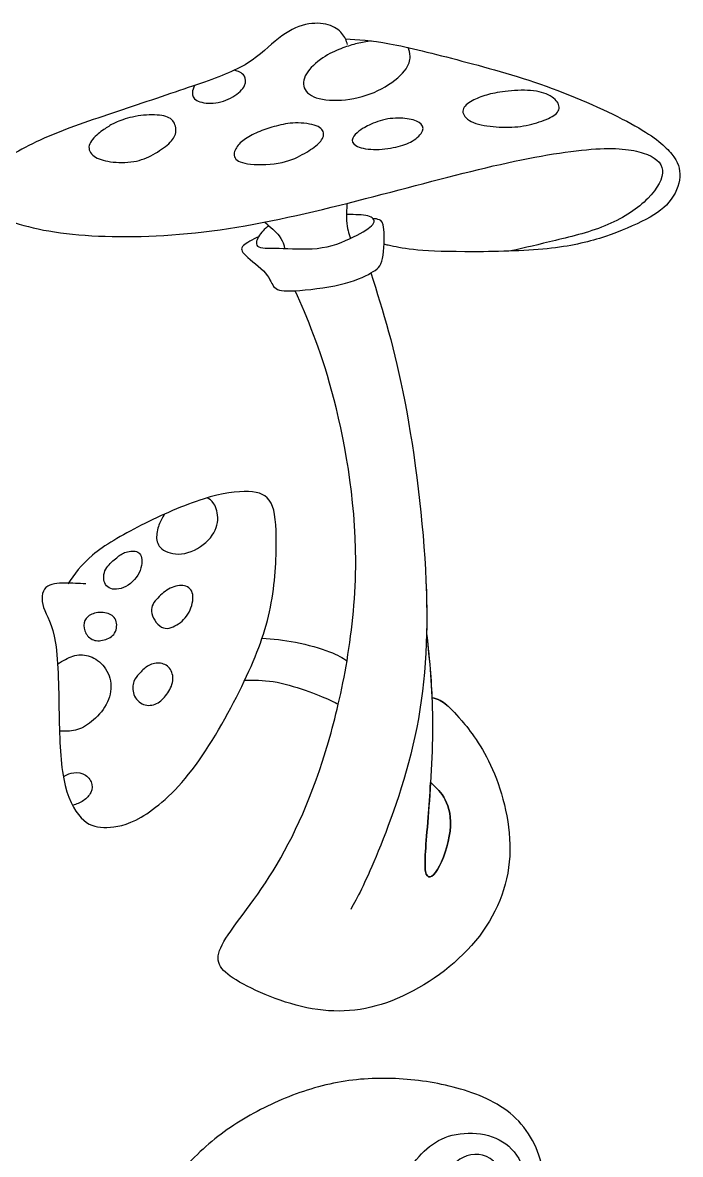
# Model space of a CAD drawing. Header units: millimetres. Extents: x -114 to 112, y -100 to 91.
# Drawn here: x 40.6 to 111.5, y -31.8 to 90.2 of the extents above; entities that cross this region are included whole.
import ezdxf

# ---------------------------------------------------------------- set-up
doc = ezdxf.new("R2010")
doc.units = ezdxf.units.MM
doc.header["$MEASUREMENT"] = 0

msp = doc.modelspace()

# ---------------------------------------------------------------- linework, layer by layer
at = {"color": 5, "linetype": 'ByBlock', "lineweight": -2}
for points, knots in [([(75.67, 87.81), (75.52, 88.22), (75.37, 88.64), (74.73, 89.39), (74.24, 89.74), (73.58, 89.93), (72.91, 90.13), (72.06, 90.18), (71.13, 89.96), (70.2, 89.74), (69.2, 89.25), (68.22, 88.48), (67.23, 87.71), (66.26, 86.66), (64.87, 85.8), (63.49, 84.95), (61.7, 84.29), (59.38, 83.48), (57.05, 82.68), (54.2, 81.72), (51.38, 80.78), (48.55, 79.84), (45.76, 78.91), (43.39, 77.9), (41.02, 76.89), (39.08, 75.79), (36.37, 73.69), (35.61, 72.69), (35.89, 71.62), (36.16, 70.56), (37.47, 69.44), (42.17, 67.8), (45.58, 67.29), (49.54, 67.15), (53.5, 67.02), (58.03, 67.26), (62.82, 68), (67.62, 68.73), (72.69, 69.95), (77.58, 71.21), (82.47, 72.47), (87.18, 73.76), (91.37, 74.73), (95.56, 75.69), (99.24, 76.33), (101.92, 76.53), (104.61, 76.74), (106.31, 76.52), (107.54, 76.12), (108.77, 75.71), (109.53, 75.13), (109.68, 73.42), (109.08, 72.3), (108.03, 71.23), (106.98, 70.17), (105.49, 69.17), (103.72, 68.41), (101.94, 67.65), (99.88, 67.14), (98.08, 66.71), (96.29, 66.27), (94.77, 65.92), (93.25, 65.57)], [0, 0, 0, 0, 0.043478, 0.043478, 0.086957, 0.086957, 0.086957, 0.130435, 0.130435, 0.130435, 0.173913, 0.173913, 0.173913, 0.217391, 0.217391, 0.217391, 0.26087, 0.26087, 0.26087, 0.304348, 0.304348, 0.304348, 0.347826, 0.347826, 0.347826, 0.391304, 0.391304, 0.434783, 0.434783, 0.434783, 0.478261, 0.478261, 0.521739, 0.521739, 0.521739, 0.565217, 0.565217, 0.565217, 0.608696, 0.608696, 0.608696, 0.652174, 0.652174, 0.652174, 0.695652, 0.695652, 0.695652, 0.73913, 0.73913, 0.73913, 0.782609, 0.782609, 0.826087, 0.826087, 0.826087, 0.869565, 0.869565, 0.869565, 0.913043, 0.913043, 0.913043, 1, 1, 1, 1]), ([(78.21, 88.21), (77.71, 88.13), (77.2, 88.04), (76.7, 87.92), (76.2, 87.81), (75.71, 87.65), (75.15, 87.45), (74.58, 87.24), (73.95, 86.98), (73.25, 86.54), (72.56, 86.11), (71.81, 85.5), (71.37, 84.89), (70.93, 84.27), (70.79, 83.66), (70.99, 83.14), (71.19, 82.63), (71.73, 82.22), (72.6, 81.99), (73.48, 81.77), (74.69, 81.74), (75.89, 81.92), (77.09, 82.1), (78.28, 82.49), (79.32, 83.05), (80.37, 83.61), (81.28, 84.34), (81.79, 84.97), (82.3, 85.6), (82.4, 86.12), (82.4, 86.52), (82.4, 86.92), (82.3, 87.21), (82.19, 87.49)], [0, 0, 0, 0, 0.083333, 0.083333, 0.083333, 0.166667, 0.166667, 0.166667, 0.25, 0.25, 0.25, 0.333333, 0.333333, 0.333333, 0.416667, 0.416667, 0.416667, 0.5, 0.5, 0.5, 0.583333, 0.583333, 0.583333, 0.666667, 0.666667, 0.666667, 0.75, 0.75, 0.75, 0.833333, 0.833333, 0.833333, 1, 1, 1, 1]), ([(75.42, 88.43), (76.78, 88.36), (78.14, 88.28), (80.18, 87.9), (82.23, 87.53), (84.96, 86.84), (87.99, 86.04), (91.02, 85.24), (94.35, 84.33), (97.7, 83.09), (101.04, 81.86), (104.42, 80.31), (106.64, 79.06), (108.86, 77.8), (109.94, 76.85), (111.28, 75.17), (111.54, 74.43), (111.47, 73.55), (111.4, 72.67), (111.01, 71.65), (110.31, 70.82), (109.62, 70), (108.64, 69.38), (107.36, 68.74), (106.09, 68.11), (104.52, 67.46), (102.82, 66.93), (101.12, 66.41), (99.28, 66.01), (96.71, 65.77), (94.14, 65.54), (90.83, 65.48), (88.29, 65.49), (85.75, 65.5), (83.99, 65.59), (82.75, 65.72), (81.5, 65.85), (80.77, 66.02), (80.04, 66.19)], [0, 0, 0, 0, 0.071429, 0.071429, 0.071429, 0.142857, 0.142857, 0.142857, 0.214286, 0.214286, 0.214286, 0.285714, 0.285714, 0.285714, 0.357143, 0.357143, 0.428571, 0.428571, 0.428571, 0.5, 0.5, 0.5, 0.571429, 0.571429, 0.571429, 0.642857, 0.642857, 0.642857, 0.714286, 0.714286, 0.714286, 0.785714, 0.785714, 0.785714, 0.857143, 0.857143, 0.857143, 1, 1, 1, 1]), ([(59.16, 83.41), (59.05, 83.15), (58.93, 82.9), (58.93, 82.61), (58.92, 82.33), (59.02, 82.02), (59.4, 81.8), (59.79, 81.58), (60.46, 81.44), (61.18, 81.5), (61.9, 81.56), (62.67, 81.82), (63.28, 82.18), (63.89, 82.53), (64.35, 82.99), (64.55, 83.39), (64.74, 83.8), (64.66, 84.15), (64.54, 84.39), (64.41, 84.63), (64.23, 84.75), (64.04, 84.84), (63.85, 84.93), (63.66, 84.99), (63.56, 85.02), (63.46, 85.05), (63.46, 85.05), (63.46, 85.05)], [0, 0, 0, 0, 0.1, 0.1, 0.1, 0.2, 0.2, 0.2, 0.3, 0.3, 0.3, 0.4, 0.4, 0.4, 0.5, 0.5, 0.5, 0.6, 0.6, 0.6, 0.7, 0.7, 0.7, 0.8, 0.8, 0.8, 1, 1, 1, 1]), ([(90.45, 82.31), (90.99, 82.48), (91.55, 82.62), (92.35, 82.73), (93.14, 82.84), (94.17, 82.92), (95.07, 82.88), (95.96, 82.84), (96.72, 82.67), (97.3, 82.39), (97.88, 82.11), (98.28, 81.72), (98.41, 81.34), (98.55, 80.96), (98.42, 80.6), (98.04, 80.28), (97.66, 79.97), (97.03, 79.71), (96.33, 79.48), (95.63, 79.25), (94.85, 79.06), (94, 78.96), (93.15, 78.87), (92.24, 78.89), (91.35, 78.97), (90.46, 79.06), (89.59, 79.23), (89, 79.52), (88.4, 79.82), (88.08, 80.26), (88.09, 80.64), (88.11, 81.03), (88.47, 81.37), (88.91, 81.65), (89.36, 81.92), (89.9, 82.14), (90.45, 82.31)], [0, 0, 0, 0, 0.076923, 0.076923, 0.076923, 0.153846, 0.153846, 0.153846, 0.230769, 0.230769, 0.230769, 0.307692, 0.307692, 0.307692, 0.384615, 0.384615, 0.384615, 0.461538, 0.461538, 0.461538, 0.538462, 0.538462, 0.538462, 0.615385, 0.615385, 0.615385, 0.692308, 0.692308, 0.692308, 0.769231, 0.769231, 0.769231, 0.846154, 0.846154, 0.846154, 1, 1, 1, 1]), ([(51.02, 79.57), (51.52, 79.76), (52.26, 79.99), (53.07, 80.12), (53.87, 80.24), (54.73, 80.27), (55.39, 80.2), (56.06, 80.13), (56.52, 79.95), (56.81, 79.61), (57.09, 79.27), (57.21, 78.76), (57.14, 78.33), (57.06, 77.89), (56.81, 77.53), (56.38, 77.13), (55.94, 76.74), (55.34, 76.31), (54.71, 75.96), (54.07, 75.61), (53.42, 75.34), (51.81, 75.07), (50.86, 75.09), (49.34, 75.29), (48.75, 75.49), (48.34, 75.79), (47.93, 76.1), (47.7, 76.51), (47.81, 76.95), (47.91, 77.38), (48.36, 77.84), (48.77, 78.19), (49.19, 78.54), (49.58, 78.79), (49.91, 79), (50.24, 79.21), (50.51, 79.37), (51.02, 79.57)], [0, 0, 0, 0, 0.071429, 0.071429, 0.071429, 0.142857, 0.142857, 0.142857, 0.214286, 0.214286, 0.214286, 0.285714, 0.285714, 0.285714, 0.357143, 0.357143, 0.357143, 0.428571, 0.428571, 0.428571, 0.5, 0.5, 0.571429, 0.571429, 0.642857, 0.642857, 0.642857, 0.714286, 0.714286, 0.714286, 0.785714, 0.785714, 0.785714, 0.857143, 0.857143, 0.857143, 1, 1, 1, 1]), ([(66.19, 78.46), (66.75, 78.69), (67.35, 78.87), (67.98, 79.03), (68.61, 79.2), (69.27, 79.35), (70.05, 79.37), (70.83, 79.38), (71.73, 79.27), (72.29, 79.05), (72.85, 78.84), (73.07, 78.52), (73.08, 78.19), (73.09, 77.85), (72.89, 77.5), (72.53, 77.15), (72.17, 76.8), (71.65, 76.46), (71.02, 76.09), (70.4, 75.73), (69.66, 75.33), (68.6, 75.11), (67.54, 74.89), (66.16, 74.84), (65.21, 74.93), (64.26, 75.03), (63.74, 75.26), (63.34, 75.92), (63.45, 76.34), (63.68, 76.7), (63.9, 77.06), (64.23, 77.37), (64.66, 77.66), (65.1, 77.95), (65.63, 78.23), (66.19, 78.46)], [0, 0, 0, 0, 0.076923, 0.076923, 0.076923, 0.153846, 0.153846, 0.153846, 0.230769, 0.230769, 0.230769, 0.307692, 0.307692, 0.307692, 0.384615, 0.384615, 0.384615, 0.461538, 0.461538, 0.461538, 0.538462, 0.538462, 0.538462, 0.615385, 0.615385, 0.615385, 0.692308, 0.692308, 0.769231, 0.769231, 0.769231, 0.846154, 0.846154, 0.846154, 1, 1, 1, 1]), ([(77.81, 79.05), (78.27, 79.28), (78.98, 79.58), (79.71, 79.74), (80.45, 79.9), (81.21, 79.91), (81.85, 79.85), (82.49, 79.79), (83.02, 79.65), (83.37, 79.42), (83.72, 79.2), (83.89, 78.87), (83.74, 78.5), (83.6, 78.14), (83.14, 77.72), (82.64, 77.42), (82.14, 77.11), (81.58, 76.92), (80.87, 76.76), (80.15, 76.61), (79.26, 76.49), (78.46, 76.51), (77.66, 76.54), (76.95, 76.69), (76.56, 76.92), (76.16, 77.15), (76.09, 77.45), (76.21, 77.73), (76.32, 78.01), (76.63, 78.27), (76.89, 78.47), (77.15, 78.68), (77.35, 78.82), (77.81, 79.05)], [0, 0, 0, 0, 0.083333, 0.083333, 0.083333, 0.166667, 0.166667, 0.166667, 0.25, 0.25, 0.25, 0.333333, 0.333333, 0.333333, 0.416667, 0.416667, 0.416667, 0.5, 0.5, 0.5, 0.583333, 0.583333, 0.583333, 0.666667, 0.666667, 0.666667, 0.75, 0.75, 0.75, 0.833333, 0.833333, 0.833333, 1, 1, 1, 1]), ([(75.59, 70.7), (75.56, 70.03), (75.52, 69.35), (75.54, 68.86), (75.56, 68.37), (75.64, 68.07), (75.72, 67.76)], [0, 0, 0, 0, 0.333333, 0.333333, 0.333333, 1, 1, 1, 1]), ([(66.06, 67.11), (65.41, 66.78), (64.75, 66.45), (64.44, 66.15), (64.13, 65.85), (64.16, 65.58), (64.69, 65.07), (65.22, 64.56), (66.26, 63.82), (66.82, 63.17), (67.38, 62.51), (67.47, 61.95), (67.81, 61.63), (68.14, 61.3), (68.72, 61.22), (70.01, 61.29), (71.31, 61.36), (73.33, 61.6), (74.87, 61.96), (76.42, 62.32), (77.48, 62.81), (78.18, 63.2), (78.89, 63.59), (79.24, 63.88), (79.43, 64.76), (79.62, 65.64), (79.65, 67.1), (79.57, 67.9), (79.5, 68.7), (79.32, 68.84), (79.1, 68.92), (78.89, 69.01), (78.64, 69.04), (78.4, 69.07)], [0, 0, 0, 0, 0.083333, 0.083333, 0.083333, 0.166667, 0.166667, 0.166667, 0.25, 0.25, 0.25, 0.333333, 0.333333, 0.333333, 0.416667, 0.416667, 0.416667, 0.5, 0.5, 0.5, 0.583333, 0.583333, 0.583333, 0.666667, 0.666667, 0.666667, 0.75, 0.75, 0.75, 0.833333, 0.833333, 0.833333, 1, 1, 1, 1]), ([(67.13, 68.34), (66.73, 67.94), (66.33, 67.54), (66.06, 67.11), (65.8, 66.68), (65.68, 66.21), (66.1, 66.01), (66.52, 65.82), (67.49, 65.88), (68.73, 65.85), (69.98, 65.82), (71.5, 65.69), (72.93, 65.93), (74.37, 66.16), (75.7, 66.76), (76.68, 67.28), (77.66, 67.79), (78.28, 68.22), (78.46, 68.57), (78.65, 68.92), (78.39, 69.21), (77.84, 69.35), (77.3, 69.49), (76.46, 69.49), (75.63, 69.49)], [0, 0, 0, 0, 0.111111, 0.111111, 0.111111, 0.222222, 0.222222, 0.222222, 0.333333, 0.333333, 0.333333, 0.444444, 0.444444, 0.444444, 0.555556, 0.555556, 0.555556, 0.666667, 0.666667, 0.666667, 0.777778, 0.777778, 0.777778, 1, 1, 1, 1]), ([(66.74, 68.68), (67.33, 68.16), (67.93, 67.63), (68.27, 67.22), (68.61, 66.81), (68.7, 66.52), (68.79, 66.22)], [0, 0, 0, 0, 0.333333, 0.333333, 0.333333, 1, 1, 1, 1]), ([(76.54, 32.17), (76.54, 28.56), (76.18, 24.91), (75.6, 21.42), (75.33, 19.82), (75.01, 18.25), (74.66, 16.73), (74.33, 15.33), (73.97, 13.98), (73.6, 12.69), (71.93, 6.94), (69.86, 2.4), (67.64, -1.2), (65.42, -4.79), (63.05, -7.43), (62.14, -9.19), (61.23, -10.95), (61.77, -11.83), (63.66, -12.98), (65.54, -14.13), (68.76, -15.54), (71.86, -16.08), (74.96, -16.62), (77.94, -16.28), (81.01, -14.98), (84.08, -13.69), (87.24, -11.44), (89.46, -8.75), (91.68, -6.06), (92.96, -2.93), (93.14, 0.37), (93.32, 3.67), (92.41, 7.14), (91.29, 9.71), (90.16, 12.28), (88.83, 13.95), (87.97, 14.96), (87.11, 15.96), (86.74, 16.3), (86.36, 16.64), (86.13, 16.83), (85.9, 17.02), (85.63, 17.15), (85.36, 17.29), (85.06, 17.36), (84.76, 17.43), (84.65, 19.9), (84.41, 22.12), (84.18, 24.35), (84.22, 26.17), (84.2, 28.06), (84.11, 30.04), (83.84, 36.38), (82.93, 43.66), (81.83, 49.34), (80.74, 55.03), (79.46, 59.11), (78.18, 63.2), (77.48, 62.81), (76.42, 62.32), (74.87, 61.96), (73.33, 61.6), (71.31, 61.36), (70.01, 61.29), (71.34, 58.28), (72.67, 55.27), (73.97, 50.44), (75.27, 45.62), (76.54, 38.97), (76.54, 32.17)], [0, 0, 0, 0, 0.041667, 0.041667, 0.041667, 0.083333, 0.083333, 0.083333, 0.125, 0.125, 0.125, 0.166667, 0.166667, 0.166667, 0.208333, 0.208333, 0.208333, 0.25, 0.25, 0.25, 0.291667, 0.291667, 0.291667, 0.333333, 0.333333, 0.333333, 0.375, 0.375, 0.375, 0.416667, 0.416667, 0.416667, 0.458333, 0.458333, 0.458333, 0.5, 0.5, 0.5, 0.541667, 0.541667, 0.541667, 0.583333, 0.583333, 0.583333, 0.625, 0.625, 0.625, 0.666667, 0.666667, 0.666667, 0.708333, 0.708333, 0.708333, 0.75, 0.75, 0.75, 0.791667, 0.791667, 0.791667, 0.833333, 0.833333, 0.833333, 0.875, 0.875, 0.875, 0.916667, 0.916667, 0.916667, 1, 1, 1, 1]), ([(78.18, 63.2), (79.46, 59.11), (80.74, 55.03), (81.83, 49.34), (82.93, 43.66), (83.84, 36.38), (84.11, 30.04), (84.39, 23.71), (84.02, 18.34), (81.83, 8.17), (80.01, 3.38), (78.73, 0.32), (77.46, -2.74), (76.73, -4.06), (76, -5.38)], [0, 0, 0, 0, 0.166667, 0.166667, 0.166667, 0.333333, 0.333333, 0.333333, 0.5, 0.5, 0.666667, 0.666667, 0.666667, 1, 1, 1, 1]), ([(47.43, 29.69), (46.7, 29.74), (45.97, 29.79), (44.42, 29.79), (43.6, 29.74), (43.15, 29.3), (42.69, 28.86), (42.6, 28.03), (43.18, 26.3), (43.84, 25.4), (44.18, 23.33), (44.51, 21.27), (44.51, 14.82), (44.76, 9.84), (45.21, 7.98), (45.67, 6.12), (46.46, 4.9), (47.23, 4.23), (48, 3.56), (48.76, 3.44), (49.72, 3.46), (50.68, 3.48), (51.83, 3.66), (53.4, 4.56), (54.96, 5.46), (56.93, 7.1), (58.89, 9.65), (60.85, 12.21), (62.79, 15.67), (64.25, 18.65), (65.71, 21.63), (66.68, 24.13), (67.81, 29.28), (68.11, 34.6), (67.87, 37.54), (67.41, 38.41), (66.96, 39.29), (66.17, 39.59), (63.77, 39.69), (62.16, 39.49), (60.11, 38.84), (58.06, 38.2), (55.57, 37.1), (53.41, 36.01), (51.25, 34.92), (49.43, 33.85), (48.17, 32.8), (46.91, 31.75), (46.21, 30.72), (45.51, 29.69)], [0, 0, 0, 0, 0.05, 0.05, 0.1, 0.1, 0.1, 0.15, 0.15, 0.2, 0.2, 0.2, 0.25, 0.3, 0.3, 0.3, 0.35, 0.35, 0.35, 0.4, 0.4, 0.4, 0.45, 0.45, 0.45, 0.5, 0.5, 0.5, 0.55, 0.55, 0.55, 0.6, 0.6, 0.65, 0.7, 0.7, 0.7, 0.75, 0.75, 0.8, 0.8, 0.8, 0.85, 0.85, 0.85, 0.9, 0.9, 0.9, 1, 1, 1, 1]), ([(55.92, 37.2), (55.7, 36.84), (55.49, 36.48), (55.33, 36.04), (55.16, 35.59), (55.05, 35.07), (55.08, 34.59), (55.12, 34.11), (55.3, 33.68), (55.82, 33.35), (56.34, 33.02), (57.19, 32.8), (58.11, 32.98), (59.02, 33.16), (60, 33.74), (60.65, 34.42), (61.3, 35.1), (61.61, 35.87), (61.66, 36.58), (61.7, 37.29), (61.48, 37.94), (61.25, 38.32), (61.01, 38.71), (60.78, 38.84), (60.54, 38.97)], [0, 0, 0, 0, 0.111111, 0.111111, 0.111111, 0.222222, 0.222222, 0.222222, 0.333333, 0.333333, 0.333333, 0.444444, 0.444444, 0.444444, 0.555556, 0.555556, 0.555556, 0.666667, 0.666667, 0.666667, 0.777778, 0.777778, 0.777778, 1, 1, 1, 1]), ([(50.65, 32.41), (50.3, 32.11), (49.84, 31.75), (49.59, 31.28), (49.34, 30.81), (49.3, 30.23), (49.49, 29.8), (49.69, 29.36), (50.13, 29.07), (50.75, 29.12), (51.38, 29.17), (52.18, 29.56), (52.7, 30.16), (53.23, 30.76), (53.47, 31.56), (53.49, 32.14), (53.5, 32.71), (53.29, 33.05), (52.92, 33.18), (52.55, 33.31), (52.01, 33.22), (51.63, 33.07), (51.24, 32.92), (51, 32.7), (50.65, 32.41)], [0, 0, 0, 0, 0.111111, 0.111111, 0.111111, 0.222222, 0.222222, 0.222222, 0.333333, 0.333333, 0.333333, 0.444444, 0.444444, 0.444444, 0.555556, 0.555556, 0.555556, 0.666667, 0.666667, 0.666667, 0.777778, 0.777778, 0.777778, 1, 1, 1, 1]), ([(55.19, 28.18), (55.59, 28.59), (56.04, 28.98), (56.55, 29.23), (57.05, 29.47), (57.62, 29.58), (58.53, 29.39), (58.88, 29.08), (58.97, 28.55), (59.06, 28.02), (58.89, 27.26), (58.57, 26.66), (58.25, 26.06), (57.78, 25.6), (57.25, 25.28), (56.72, 24.96), (56.13, 24.76), (55.6, 25.05), (55.07, 25.35), (54.59, 26.13), (54.53, 26.73), (54.46, 27.34), (54.8, 27.77), (55.19, 28.18)], [0, 0, 0, 0, 0.111111, 0.111111, 0.111111, 0.222222, 0.222222, 0.333333, 0.333333, 0.333333, 0.444444, 0.444444, 0.444444, 0.555556, 0.555556, 0.555556, 0.666667, 0.666667, 0.666667, 0.777778, 0.777778, 0.777778, 1, 1, 1, 1]), ([(48.23, 26.49), (48.66, 26.64), (49.2, 26.67), (49.67, 26.56), (50.13, 26.45), (50.51, 26.2), (50.68, 25.79), (50.84, 25.38), (50.75, 24.24), (49.87, 23.77), (49.42, 23.66), (48.96, 23.54), (48.49, 23.54), (48.12, 23.72), (47.75, 23.91), (47.47, 24.27), (47.2, 25.03), (47.2, 25.42), (47.35, 25.75), (47.5, 26.08), (47.81, 26.35), (48.23, 26.49)], [0, 0, 0, 0, 0.111111, 0.111111, 0.111111, 0.222222, 0.222222, 0.222222, 0.333333, 0.444444, 0.444444, 0.444444, 0.555556, 0.555556, 0.555556, 0.666667, 0.666667, 0.777778, 0.777778, 0.777778, 1, 1, 1, 1]), ([(66.45, 23.86), (67.61, 23.77), (68.77, 23.67), (70.06, 23.42), (71.34, 23.16), (72.76, 22.75), (73.7, 22.39), (74.64, 22.03), (75.12, 21.72), (75.6, 21.42)], [0, 0, 0, 0, 0.25, 0.25, 0.25, 0.5, 0.5, 0.5, 1, 1, 1, 1]), ([(84.18, 24.35), (84.49, 21.43), (84.79, 18.51), (84.82, 15.04), (84.84, 11.57), (84.58, 7.55), (84.35, 4.57), (84.11, 1.58), (83.9, -0.37), (84.07, -1.28), (84.24, -2.18), (85.33, -1.89), (86.54, 1.63), (86.88, 4.51), (86.6, 5.63), (86.19, 6.44), (85.78, 7.25), (85.24, 7.73), (84.69, 8.22)], [0, 0, 0, 0, 0.125, 0.125, 0.125, 0.25, 0.25, 0.25, 0.375, 0.375, 0.375, 0.5, 0.625, 0.625, 0.75, 0.75, 0.75, 1, 1, 1, 1]), ([(44.41, 21.08), (44.96, 21.42), (45.51, 21.75), (46.06, 21.92), (46.61, 22.09), (47.16, 22.1), (47.71, 21.94), (48.26, 21.78), (48.81, 21.46), (49.26, 20.95), (49.71, 20.44), (50.06, 19.74), (50.14, 18.98), (50.22, 18.23), (50.02, 17.43), (49.63, 16.7), (49.24, 15.98), (48.65, 15.33), (48.06, 14.86), (47.47, 14.38), (46.89, 14.08), (46.32, 13.94), (45.74, 13.79), (45.17, 13.81), (44.61, 13.83)], [0, 0, 0, 0, 0.111111, 0.111111, 0.111111, 0.222222, 0.222222, 0.222222, 0.333333, 0.333333, 0.333333, 0.444444, 0.444444, 0.444444, 0.555556, 0.555556, 0.555556, 0.666667, 0.666667, 0.666667, 0.777778, 0.777778, 0.777778, 1, 1, 1, 1]), ([(53.2, 20), (53.45, 20.27), (53.73, 20.6), (54.09, 20.83), (54.46, 21.06), (54.91, 21.18), (55.35, 21.16), (55.78, 21.13), (56.19, 20.96), (56.46, 20.62), (56.74, 20.27), (56.88, 19.76), (56.82, 19.25), (56.75, 18.74), (56.48, 18.24), (56.17, 17.81), (55.85, 17.38), (55.5, 17.02), (55.07, 16.81), (54.63, 16.6), (54.13, 16.54), (53.67, 16.71), (53.21, 16.89), (52.8, 17.3), (52.62, 17.78), (52.45, 18.26), (52.5, 18.81), (52.63, 19.18), (52.76, 19.55), (52.96, 19.74), (53.2, 20)], [0, 0, 0, 0, 0.090909, 0.090909, 0.090909, 0.181818, 0.181818, 0.181818, 0.272727, 0.272727, 0.272727, 0.363636, 0.363636, 0.363636, 0.454545, 0.454545, 0.454545, 0.545455, 0.545455, 0.545455, 0.636364, 0.636364, 0.636364, 0.727273, 0.727273, 0.727273, 0.818182, 0.818182, 0.818182, 1, 1, 1, 1]), ([(64.57, 19.31), (65.55, 19.33), (66.53, 19.34), (67.64, 19.17), (68.75, 19), (69.98, 18.63), (71.08, 18.24), (72.18, 17.86), (73.15, 17.46), (73.72, 17.2), (74.3, 16.95), (74.48, 16.84), (74.66, 16.73)], [0, 0, 0, 0, 0.2, 0.2, 0.2, 0.4, 0.4, 0.4, 0.6, 0.6, 0.6, 1, 1, 1, 1]), ([(86.36, 16.64), (86.13, 16.83), (85.9, 17.02), (85.63, 17.15), (85.36, 17.29), (85.06, 17.36), (84.76, 17.43)], [0, 0, 0, 0, 0.333333, 0.333333, 0.333333, 1, 1, 1, 1]), ([(45.02, 8.89), (45.25, 9.05), (45.48, 9.21), (45.85, 9.3), (46.21, 9.39), (46.7, 9.4), (47.12, 9.23), (47.53, 9.07), (47.87, 8.73), (48.03, 8.36), (48.18, 7.99), (48.14, 7.6), (47.98, 7.24), (47.81, 6.89), (47.53, 6.58), (47.18, 6.35), (46.83, 6.12), (46.42, 5.97), (46.02, 5.82)], [0, 0, 0, 0, 0.142857, 0.142857, 0.142857, 0.285714, 0.285714, 0.285714, 0.428571, 0.428571, 0.428571, 0.571429, 0.571429, 0.571429, 0.714286, 0.714286, 0.714286, 1, 1, 1, 1]), ([(84.69, 8.22), (85.24, 7.73), (85.78, 7.25), (86.6, 5.63), (86.88, 4.51), (86.54, 1.63), (85.33, -1.89), (84.24, -2.18), (84.07, -1.28), (83.9, -0.37), (84.11, 1.58), (84.35, 4.57), (84.44, 5.69), (84.53, 6.96), (84.61, 8.29)], [0, 0, 0, 0, 0.142857, 0.142857, 0.285714, 0.285714, 0.428571, 0.571429, 0.571429, 0.571429, 0.714286, 0.714286, 0.714286, 1, 1, 1, 1]), ([(83.92, -31.44), (83.17, -32.16), (81.78, -33.91), (80.27, -36.93), (79.48, -40.21), (78.96, -43.52), (78.55, -46.85), (77.17, -49.99), (74.41, -52.07), (71.1, -52.87), (67.65, -51.91), (65.59, -49.49), (64.99, -44.82), (62.72, -49.64), (62.01, -52.09), (60.66, -55), (64.01, -56.28), (66.94, -58.06), (69.61, -60.23), (71.52, -62.74), (73.13, -66.71), (74.27, -66.06), (76.48, -62.81), (79.22, -61.02), (82.36, -59.69), (85.75, -59.61), (89.07, -60.48), (91.5, -62.93), (92.84, -66.05), (92.63, -69.68), (90.73, -72.72), (87.43, -73.48), (83.64, -72.36), (82.05, -69.2), (83.28, -66.13), (86.04, -65.32), (88.85, -66.4), (88.2, -70.25), (85.87, -68.67), (84.22, -70.42), (88.51, -71.9), (90.95, -69.06), (90.72, -65.51), (88.72, -62.67), (85.33, -61.73), (81.95, -62.01), (78.98, -63.7), (76.58, -66.08), (75.16, -69.21), (75.21, -72.62), (75.45, -75.88), (74.82, -79.52), (72.02, -81.01), (67.05, -80.64), (69.97, -77.92), (72.23, -75.29), (69.85, -72.19), (67.21, -70.31), (64.64, -68.11), (62.31, -65.69), (60.57, -62.78), (59.65, -59.54), (59.18, -56.23), (55.06, -57.02), (51.99, -57.65), (48.84, -59.01), (46.11, -60.97), (44.12, -63.8), (43.62, -67.49), (45.03, -70.7), (48.58, -71.85), (52.44, -70.83), (52.3, -65.47), (50.36, -69.97), (45.92, -68.81), (46.36, -64.63), (49.95, -63.24), (53.35, -64.74), (54.75, -67.98), (53.79, -71.48), (50.87, -73.34), (47.54, -73.78), (44, -72.51), (42.06, -69.26), (41.84, -65.99), (42.68, -62.62), (44.66, -59.83), (47.32, -57.76), (50.1, -56.36), (53.61, -55.43), (57.23, -54.95), (59.57, -54.65), (60.57, -50.65), (61.95, -47.74), (62.66, -45.22), (57.97, -46.12), (55.49, -43.19), (55, -39.76), (55.9, -36.45), (57.7, -33.55), (60.03, -31.14), (62.66, -29.05), (65.51, -27.28), (68.54, -25.82), (71.69, -24.67), (74.96, -23.88), (78.3, -23.53), (81.66, -23.6), (84.99, -24), (88.26, -24.78), (91.51, -26.05), (94.25, -28.03), (96.14, -31), (97.05, -34.37), (96.07, -37.7), (93.7, -40.27), (90.5, -40.67), (87.07, -39.28), (85.54, -36.16), (86.67, -32.46), (90.32, -31.11), (93.35, -34.3), (91.22, -37.76), (86.95, -36.77), (91.54, -39.78), (94.51, -37.2), (95.11, -33.75), (93.26, -30.59), (90.09, -29.3), (86.33, -29.59), (84.68, -30.72), (83.92, -31.44)], [0, 0, 0, 0, 1, 2, 3, 4, 5, 6, 7, 8, 9, 10, 11, 12, 13, 14, 15, 16, 17, 18, 19, 20, 21, 22, 23, 24, 25, 26, 27, 28, 29, 30, 31, 32, 33, 33.524253, 34, 35, 36, 37, 38, 39, 40, 41, 42, 43, 44, 45, 46, 47, 48, 49, 50, 51, 52, 53, 54, 55, 56, 57, 58, 59, 60, 61, 62, 63, 64, 65, 66, 67, 68, 69, 70, 71, 72, 73, 74, 75, 76, 77, 78, 79, 80, 81, 82, 83, 84, 85, 86, 87, 88, 89, 90, 91, 92, 93, 94, 95, 96, 97, 98, 99, 100, 101, 102, 103, 104, 105, 106, 107, 108, 109, 110, 111, 112, 113, 114, 115, 116, 117, 118, 119, 120, 121, 122, 123, 124, 125, 126, 127, 128, 128, 128, 128])]:
    msp.add_open_spline(points, degree=3, knots=knots, dxfattribs=at)
for points in [[(75.63, 69.49), (75.6, 69.49), (75.57, 69.49), (75.54, 69.49)], [(75.71, 67.78), (75.8, 67.49), (75.88, 67.21), (75.97, 66.92)], [(68.79, 66.22), (68.82, 66.1), (68.85, 65.97), (68.88, 65.85)], [(80.04, 66.19), (79.9, 66.22), (79.75, 66.26), (79.6, 66.3)], [(84.69, 8.22), (84.66, 8.25), (84.64, 8.27), (84.61, 8.29)], [(84.61, 8.29), (84.61, 8.29), (84.69, 8.22), (84.69, 8.22)]]:
    msp.add_open_spline(points, degree=3, dxfattribs=at)

doc.saveas('drawing.dxf')
